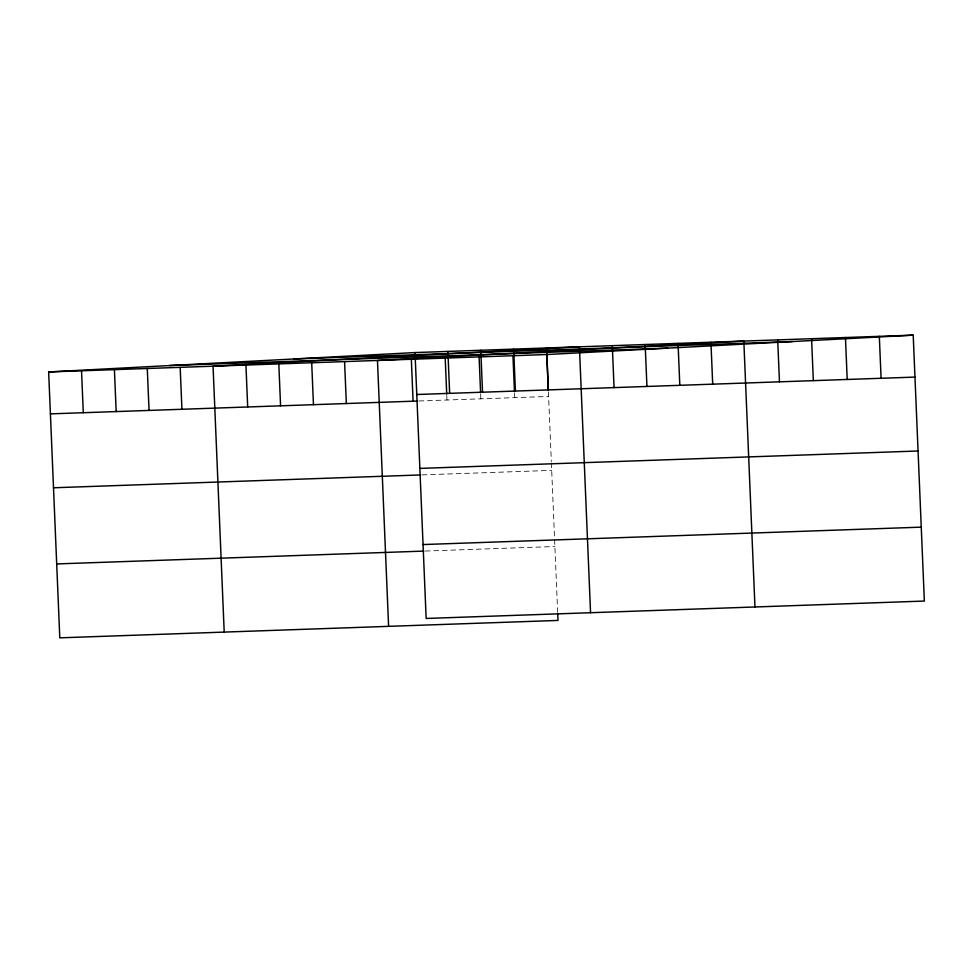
<?xml version="1.0" encoding="UTF-8"?>
<svg xmlns="http://www.w3.org/2000/svg" width="973" height="973" viewBox="0 0 973 973"><rect width="100%" height="100%" fill="white"/><g stroke="black" fill="none" stroke-linecap="round" stroke-linejoin="round"><path stroke-width="0.73" stroke-dasharray="4.87 3.65" d="M418.986 400.985L548.602 396.461M422.087 474.897L551.703 470.373M425.274 551.046L554.89 546.522M548.419 391.973L551.326 461.506M551.387 462.978L557.614 611.555M514.535 393.153L514.729 397.641M480.662 394.333L480.844 398.833M446.777 395.524L446.972 400.012"/><path stroke-width="1.46" d="M557.675 613.039L557.991 620.433L59.791 637.838L48.65 371.941L415.009 352.567L913.209 335.162L924.35 601.059L426.15 618.463L415.009 352.567M48.65 371.941L546.85 354.537L913.209 335.162M294.114 358.964L792.302 341.559M169.545 365.544L667.746 348.139M416.772 394.503L914.961 377.098M50.401 413.866L417.514 401.046M419.862 468.402L918.062 450.998M53.503 487.777L420.604 474.946M423.06 544.552L921.249 527.147M56.702 563.926L423.802 551.095M879.324 336.354L881.088 378.278M845.452 337.534L847.203 379.458M811.579 338.713L813.331 380.65M777.695 339.905L779.458 381.83M754.963 606.982L743.822 341.085L377.463 360.448L388.604 626.344M710.935 342.228L712.698 384.165M678.059 343.384L679.811 385.308M645.172 344.527L646.936 386.451M612.297 345.683L614.048 387.607M590.562 612.722L579.409 346.826L213.051 366.201L224.204 632.085M546.85 354.537L548.346 390.477M546.534 347.981L548.298 389.905M513.659 349.125L515.41 391.049M512.966 355.717L514.474 391.657M480.771 350.268L482.535 392.204M479.093 356.896L480.601 392.837M447.896 351.423L449.648 393.347M445.208 358.088L446.716 394.029M411.336 359.268L413.087 401.192M344.576 361.603L346.339 403.527M311.701 362.747L313.452 404.683M278.813 363.902L280.577 405.826M245.938 365.045L247.689 406.969M180.175 367.344L181.927 409.268M147.288 368.499L149.051 410.424M114.413 369.643L116.164 411.567M81.525 370.786L83.289 412.722"/></g></svg>
